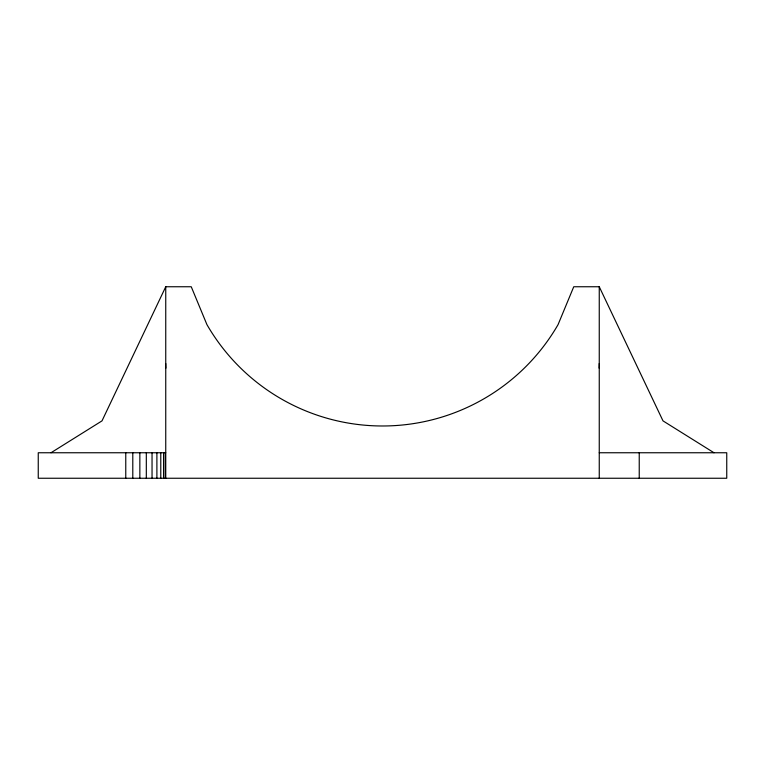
<?xml version="1.0" encoding="UTF-8"?>
<svg xmlns="http://www.w3.org/2000/svg" width="765" height="765" viewBox="0 0 765 765"><rect width="100%" height="100%" fill="white"/><g stroke="black" fill="none" stroke-linecap="round" stroke-linejoin="round"><path stroke-width="1.15" d="M714.003 452.756L662.997 420.874L599.253 286.751L573.75 286.751L558.067 324.618A202.725 202.725 0 0 1 206.933 324.618L191.25 286.751L165.747 286.751L102.003 420.874L50.997 452.756M165.747 452.756L38.25 452.756L38.25 478.249L726.75 478.249L726.75 452.756L599.253 452.756M639.234 452.756L639.234 478.249M599.253 286.751L599.253 478.249M165.747 286.751L165.747 478.249M165.25 452.756L165.25 478.249M163.576 452.756L163.576 478.249M160.774 452.756L160.774 478.249M156.892 452.756L156.892 478.249M152.044 452.756L152.044 478.249M146.316 452.756L146.316 478.249M139.852 452.756L139.852 478.249M132.794 452.756L132.794 478.249M125.766 452.756L125.766 478.249M165.871 368.147A89.247 89.247 0 0 1 165.747 363.499M599.253 363.499A89.247 89.247 0 0 1 599.129 368.147"/></g></svg>
